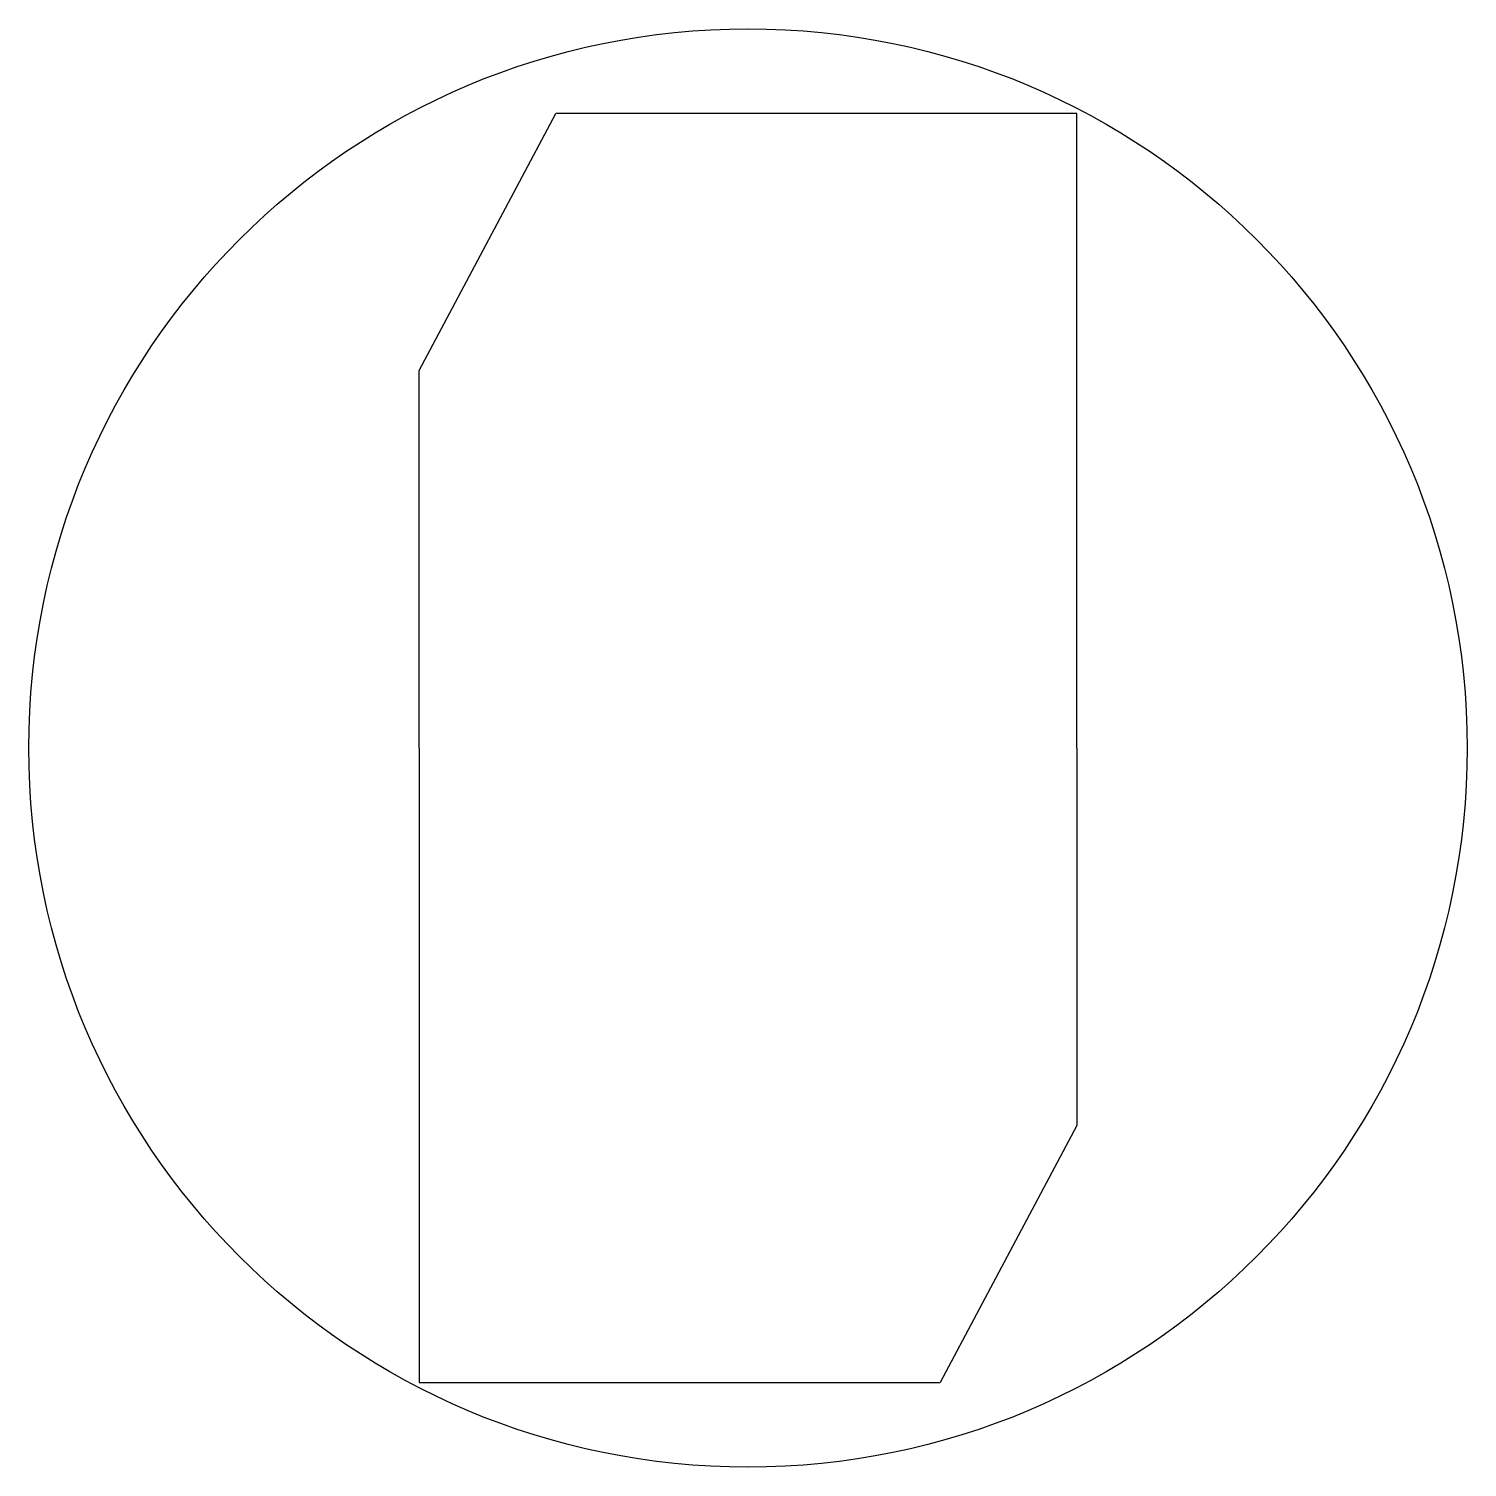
# Model space of a CAD drawing. Header units: millimetres. Extents: x -3.5 to 3.5, y -3.5 to 3.5.
import ezdxf

# ---------------------------------------------------------------- set-up
doc = ezdxf.new("R2010")
doc.units = ezdxf.units.MM
doc.layers.get('0').update_dxf_attribs({"linetype": 'CONTINUOUS'})

msp = doc.modelspace()

# ---------------------------------------------------------------- linework, layer by layer
for p, q in [((-1.6, 1.8367), (-0.9349, 3.0875)), ((1.6, 3.0875), (-0.9349, 3.0875)), ((1.6, 0), (1.6, 3.0875)), ((-1.6, 0), (-1.6, 1.8367)), ((-1.6, 0), (-1.6, -3.0875)), ((1.6, 0), (1.6, -1.8367)), ((1.6, -1.8367), (0.9349, -3.0875)), ((-1.6, -3.0875), (0.9349, -3.0875))]:
    msp.add_line(p, q)
msp.add_circle((0, 0), 3.5)

doc.saveas('drawing.dxf')
